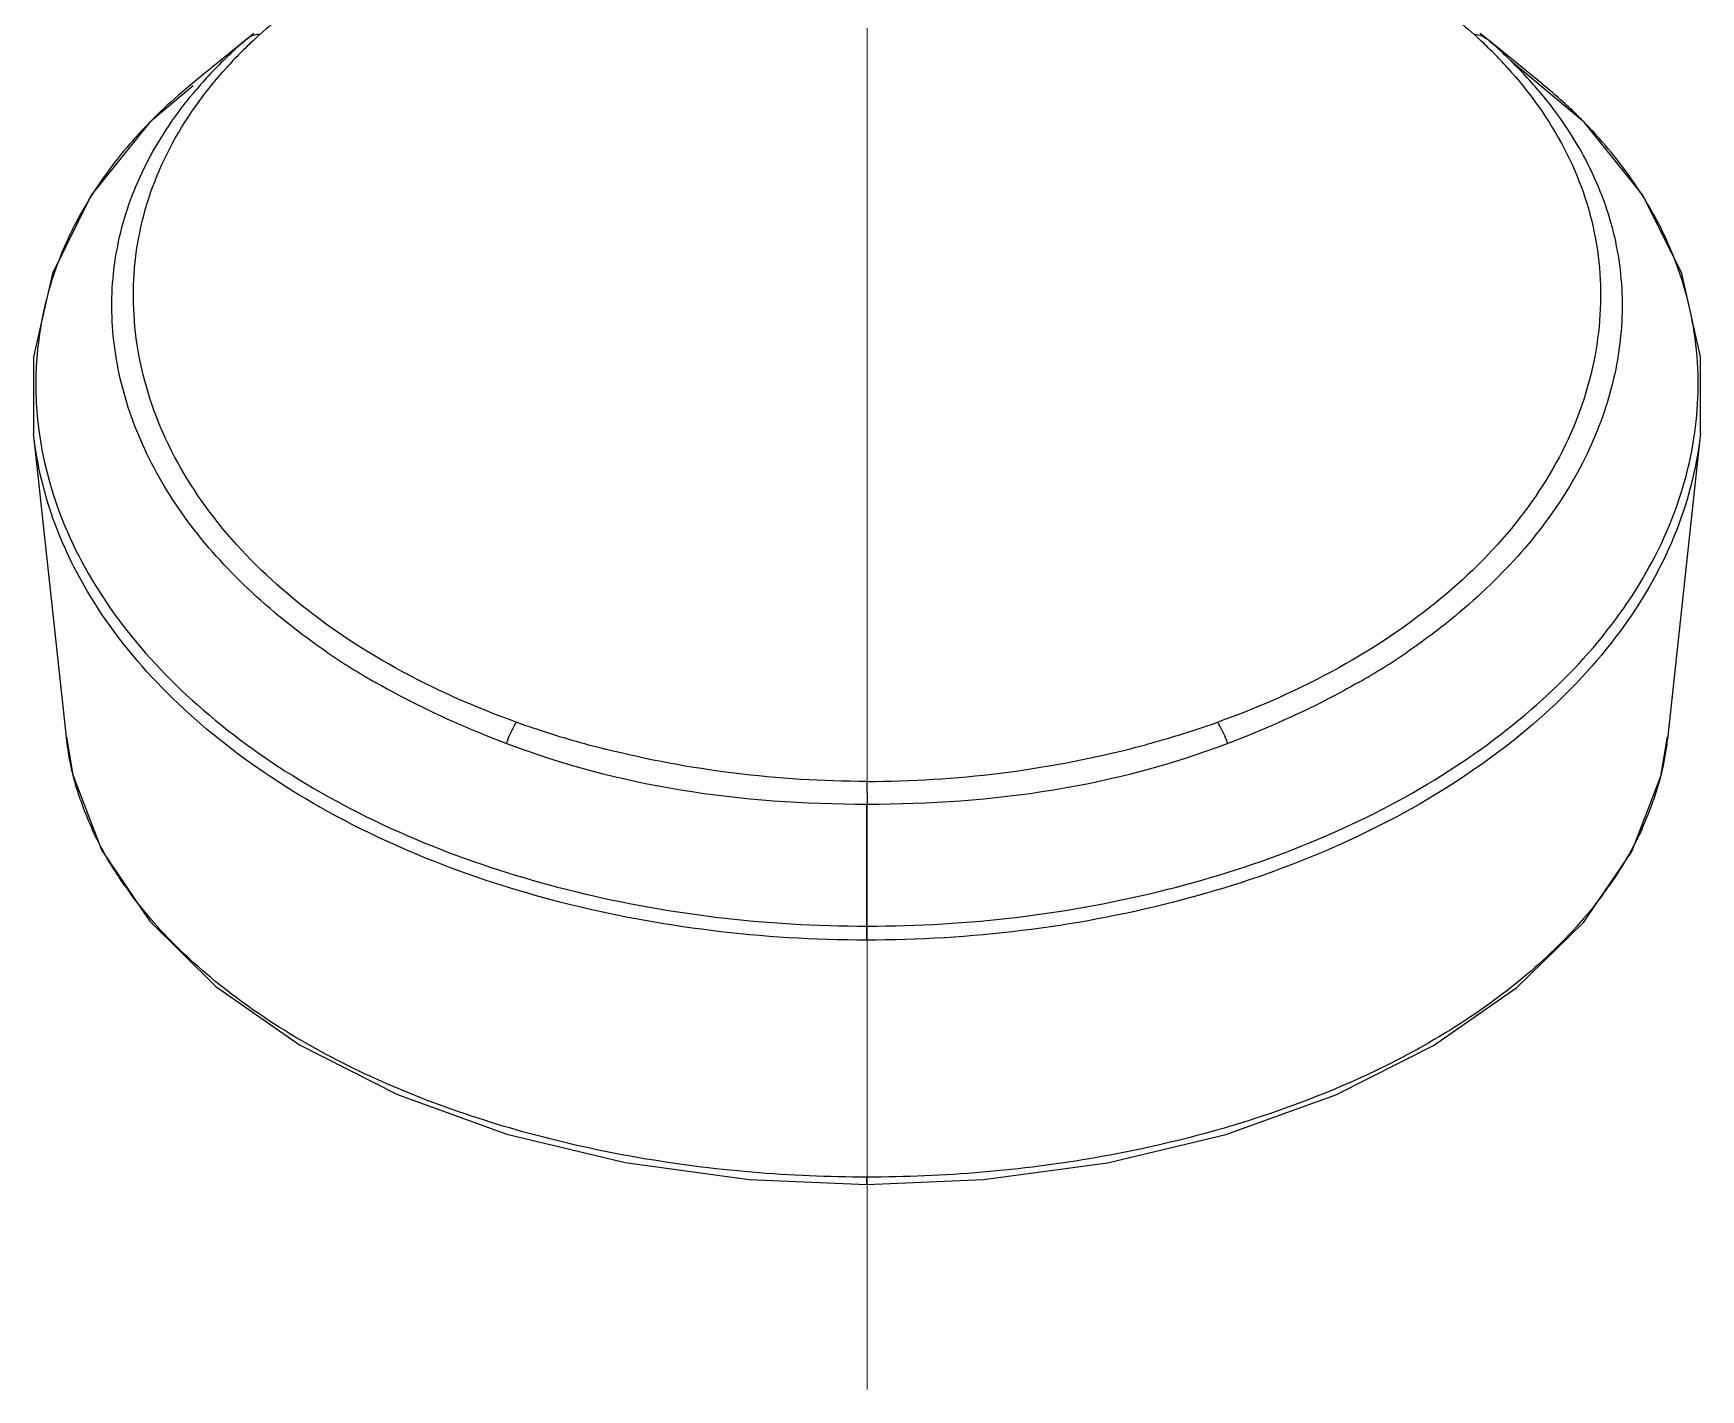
# Model space of a CAD drawing. Header units: millimetres. Extents: x 765 to 1606, y 133 to 728.
# Drawn here: x 1148.1 to 1225.9, y 395.7 to 458.9 of the extents above; entities that cross this region are included whole.
import ezdxf

# ---------------------------------------------------------------- set-up
doc = ezdxf.new("R2010")
doc.units = ezdxf.units.MM
doc.linetypes.add('CENTERX2', pattern=[101.6, 63.5, -12.7, 12.7, -12.7])
doc.layers.add('CENTER', color=1, linetype='CENTERX2', lineweight=15)

msp = doc.modelspace()

# ---------------------------------------------------------------- linework, layer by layer
at = {"linetype": 'Continuous'}
for p, q in [((1158.426, 458.938), (1157.282, 458.003)), ((1158.12, 458.684), (1158.409, 458.924)), ((1158.29, 458.792), (1158.121, 458.684)), ((1216.597, 458.163), (1215.649, 458.938)), ((1215.666, 458.924), (1215.955, 458.684)), ((1215.785, 458.792), (1215.954, 458.684)), ((1217.791, 457.188), (1216.597, 458.163)), ((1220.497, 454.798), (1217.12, 457.609)), ((1218.542, 456.576), (1217.791, 457.188)), ((1153.53, 454.744), (1153.48, 454.693)), ((1148.153, 440.261), (1148.151, 440.279)), ((1148.164, 440.163), (1148.153, 440.261)), ((1149.682, 426.114), (1148.163, 440.163)), ((1225.912, 440.163), (1224.381, 426.014)), ((1225.924, 440.279), (1225.911, 440.163)), ((1170.736, 426.786), (1170.673, 426.808)), ((1203.339, 426.786), (1203.402, 426.808)), ((1149.683, 426.112), (1149.682, 426.114)), ((1149.694, 426.014), (1149.683, 426.112)), ((1224.069, 424.286), (1224.393, 426.119)), ((1187.037, 424.045), (1187.038, 422.972)), ((1187.037, 416.641), (1187.037, 422.972)), ((1187.037, 405.24), (1187.037, 405.587))]:
    msp.add_line(p, q, dxfattribs=at)
for points in [[(1157.282, 458.003), (1156.284, 457.188), (1155.533, 456.576)], [(1155.607, 456.487), (1153.579, 454.799), (1150.837, 451.392), (1149.029, 447.742), (1148.143, 443.853), (1148.153, 440.26)], [(1225.923, 440.266), (1225.933, 443.847), (1225.048, 447.738), (1223.24, 451.39), (1220.497, 454.798)], [(1149.683, 426.112), (1149.991, 424.347), (1151.317, 420.855), (1153.555, 417.54), (1156.658, 414.48), (1160.553, 411.752), (1165.126, 409.439), (1170.24, 407.598), (1175.759, 406.27), (1181.539, 405.481), (1187.037, 405.24)], [(1187.037, 405.24), (1192.479, 405.476), (1198.251, 406.258), (1203.784, 407.583), (1208.908, 409.421), (1213.471, 411.722), (1217.351, 414.425), (1220.459, 417.468), (1222.719, 420.781), (1224.069, 424.286)]]:
    msp.add_lwpolyline(points, dxfattribs=at)
for centre, radius, start, end in [((1171.291, 443.12), 20.389, 130.24058, 133.36112), ((1172.798, 443.118), 21.142, 133.97239, 136.46231), ((1173.764, 442.112), 22.538, 131.90575, 133.96781), ((1200.332, 442.224), 22.442, 45.87323, 47.938), ((1202.774, 443.108), 20.404, 46.63904, 49.75957), ((1202.934, 444.797), 18.782, 43.34098, 46.11119), ((1171.267, 443.149), 20.351, 133.36964, 139.61134), ((1172.085, 443.801), 20.154, 136.47289, 137.75295), ((1202.745, 444.619), 19.042, 41.96429, 43.3402), ((1202.851, 443.191), 20.291, 40.36908, 46.63622), ((1203.443, 438.016), 23.924, 46.08237, 50.86669), ((1204.345, 438.962), 22.616, 43.71372, 46.06677), ((1169.674, 439.015), 22.539, 134.98941, 135.747), ((1204.868, 439.461), 21.894, 41.14285, 43.71475), ((1165.971, 441.826), 17.877, 149.58347, 151.72816), ((1208.617, 442.101), 17.296, 25.2833, 28.36623), ((1209.203, 442.6), 16.616, 352.18075, 353.88338), ((1180.473, 457.463), 33.128, 235.77796, 240.39613), ((1192.711, 458.816), 34.747, 299.77525, 304.18091), ((1162.555, 427.506), 12.948, 186.61362, 186.93182), ((1211.519, 427.506), 12.949, 353.02241, 353.38635), ((1164.31, 427.983), 14.77, 198.93413, 204.45497), ((1209.748, 427.99), 14.789, 335.42926, 340.98719), ((1167.769, 429.948), 18.758, 215.05849, 216.4895), ((1206.299, 429.953), 18.767, 323.46166, 324.9445)]:
    msp.add_arc(centre, radius, start, end, dxfattribs=at)
for points, knots in [([(1163.499, 462.488), (1162.687, 461.889), (1161.445, 461.036), (1159.839, 459.846), (1159.081, 459.209), (1158.71, 458.886)], [0, 0, 0, 0, 0.504977, 0.753857, 1, 1, 1, 1]), ([(1210.573, 462.489), (1211.386, 461.891), (1213.035, 460.76), (1214.621, 459.538), (1215.366, 458.885)], [0, 0, 0, 0, 0.504851, 1, 1, 1, 1]), ([(1158.709, 458.885), (1158.671, 458.885), (1158.528, 458.875), (1158.386, 458.837), (1158.29, 458.792)], [0, 0, 0, 0, 0.261986, 1, 1, 1, 1]), ([(1215.366, 458.885), (1215.404, 458.885), (1215.547, 458.875), (1215.689, 458.837), (1215.785, 458.792)], [0, 0, 0, 0, 0.261998, 1, 1, 1, 1]), ([(1170.673, 426.808), (1168.732, 427.513), (1165.067, 429.119), (1160.267, 432.34), (1156.485, 436.127), (1153.916, 440.383), (1152.702, 444.894), (1152.827, 449.412), (1154.335, 453.709), (1156.125, 456.198), (1157.169, 457.351)], [0, 0, 0, 0, 0.154274, 0.297583, 0.429514, 0.551102, 0.664779, 0.773852, 0.883735, 1, 1, 1, 1]), ([(1216.905, 457.351), (1217.949, 456.197), (1219.74, 453.709), (1221.248, 449.412), (1221.372, 444.895), (1220.16, 440.384), (1217.59, 436.128), (1213.811, 432.338), (1209.008, 429.122), (1205.344, 427.509), (1203.402, 426.808)], [0, 0, 0, 0, 0.116257, 0.226143, 0.335199, 0.448875, 0.570459, 0.702399, 0.845703, 1, 1, 1, 1]), ([(1161.842, 430.071), (1160.609, 430.916), (1158.329, 432.719), (1155.458, 435.822), (1153.348, 439.2), (1152.076, 442.756), (1151.657, 446.372), (1152.137, 449.942), (1153.517, 453.344), (1154.947, 455.374), (1155.766, 456.336)], [0, 0, 0, 0, 0.145444, 0.281695, 0.409472, 0.530296, 0.646187, 0.760341, 0.877055, 1, 1, 1, 1]), ([(1155.533, 456.573), (1155.375, 456.444), (1154.757, 455.928), (1154.165, 455.381), (1153.739, 454.956)], [0, 0, 0, 0, 0.253413, 1, 1, 1, 1]), ([(1218.311, 456.334), (1219.129, 455.371), (1220.56, 453.341), (1221.938, 449.939), (1222.419, 446.37), (1221.997, 442.754), (1220.726, 439.199), (1218.616, 435.821), (1215.746, 432.718), (1213.466, 430.916), (1212.233, 430.071)], [0, 0, 0, 0, 0.122957, 0.239661, 0.353821, 0.469714, 0.590538, 0.718318, 0.854561, 1, 1, 1, 1]), ([(1153.48, 454.693), (1153.194, 454.396), (1152.109, 453.213), (1151.157, 451.905), (1150.554, 450.877)], [0, 0, 0, 0, 0.256989, 1, 1, 1, 1]), ([(1223.836, 450.318), (1223.668, 450.629), (1222.944, 451.88), (1222.073, 453.044), (1221.355, 453.866)], [0, 0, 0, 0, 0.24467, 1, 1, 1, 1]), ([(1150.226, 450.294), (1150.064, 449.992), (1149.459, 448.784), (1149, 447.503), (1148.752, 446.526)], [0, 0, 0, 0, 0.253455, 1, 1, 1, 1]), ([(1225.724, 440.83), (1225.881, 442.297), (1225.798, 445.294), (1224.888, 448.15), (1224.256, 449.488)], [0, 0, 0, 0, 0.499334, 1, 1, 1, 1]), ([(1148.752, 446.526), (1148.369, 445.02), (1148.153, 442.914), (1148.341, 440.845), (1148.413, 440.326)], [0, 0, 0, 0, 0.747902, 1, 1, 1, 1]), ([(1148.413, 440.326), (1148.631, 438.743), (1149.555, 435.539), (1152.223, 431.125), (1156.06, 427.149), (1162.753, 422.409), (1173.216, 418.364), (1182.324, 417.297), (1187.037, 417.297)], [0, 0, 0, 0, 0.098916, 0.203294, 0.316157, 0.438459, 0.708357, 1, 1, 1, 1]), ([(1187.037, 417.297), (1191.752, 417.297), (1200.863, 418.365), (1211.33, 422.412), (1218.023, 427.155), (1221.859, 431.134), (1224.525, 435.55), (1225.447, 438.756), (1225.664, 440.34)], [0, 0, 0, 0, 0.291664, 0.561566, 0.683863, 0.796717, 0.901086, 1, 1, 1, 1]), ([(1187.013, 416.641), (1184.592, 416.642), (1179.791, 416.939), (1170.721, 418.622), (1162.39, 421.883), (1155.657, 426.733), (1151.831, 430.801), (1149.214, 435.305), (1148.348, 438.559), (1148.163, 440.163)], [0, 0, 0, 0, 0.147854, 0.292859, 0.562835, 0.684907, 0.797387, 0.901411, 1, 1, 1, 1]), ([(1225.912, 440.164), (1225.727, 438.559), (1224.859, 435.301), (1222.239, 430.795), (1218.407, 426.724), (1211.664, 421.872), (1203.322, 418.612), (1194.242, 416.934), (1189.436, 416.641), (1187.013, 416.642)], [0, 0, 0, 0, 0.098576, 0.202593, 0.315075, 0.437156, 0.707155, 0.85216, 1, 1, 1, 1]), ([(1170.207, 425.816), (1169.669, 426.019), (1167.584, 426.85), (1165.558, 427.833), (1164.108, 428.659)], [0, 0, 0, 0, 0.256298, 1, 1, 1, 1]), ([(1209.967, 428.659), (1209.492, 428.388), (1207.518, 427.32), (1205.456, 426.416), (1203.868, 425.816)], [0, 0, 0, 0, 0.243567, 1, 1, 1, 1]), ([(1170.673, 426.808), (1170.627, 426.734), (1170.445, 426.416), (1170.299, 426.079), (1170.207, 425.816)], [0, 0, 0, 0, 0.238353, 1, 1, 1, 1]), ([(1170.736, 426.786), (1171.069, 426.671), (1172.418, 426.216), (1173.786, 425.816), (1174.826, 425.554)], [0, 0, 0, 0, 0.247061, 1, 1, 1, 1]), ([(1199.249, 425.554), (1199.598, 425.642), (1200.974, 426.006), (1202.333, 426.438), (1203.339, 426.786)], [0, 0, 0, 0, 0.252438, 1, 1, 1, 1]), ([(1203.868, 425.816), (1203.837, 425.904), (1203.707, 426.247), (1203.545, 426.577), (1203.402, 426.808)], [0, 0, 0, 0, 0.257067, 1, 1, 1, 1]), ([(1150.338, 423.19), (1150.261, 423.416), (1149.978, 424.316), (1149.787, 425.244), (1149.702, 425.943)], [0, 0, 0, 0, 0.253421, 1, 1, 1, 1]), ([(1187.037, 422.972), (1184.13, 422.97), (1178.402, 423.352), (1172.828, 424.81), (1170.207, 425.815)], [0, 0, 0, 0, 0.508775, 1, 1, 1, 1]), ([(1187.037, 424.045), (1184.964, 424.041), (1180.852, 424.307), (1176.798, 425.049), (1174.826, 425.554)], [0, 0, 0, 0, 0.504644, 1, 1, 1, 1]), ([(1203.868, 425.815), (1201.247, 424.81), (1195.673, 423.352), (1189.945, 422.97), (1187.037, 422.972)], [0, 0, 0, 0, 0.491225, 1, 1, 1, 1]), ([(1187.037, 424.045), (1189.111, 424.048), (1193.225, 424.296), (1197.275, 425.059), (1199.249, 425.554)], [0, 0, 0, 0, 0.504663, 1, 1, 1, 1]), ([(1224.372, 425.933), (1224.343, 425.7), (1224.203, 424.765), (1223.962, 423.845), (1223.73, 423.172)], [0, 0, 0, 0, 0.247284, 1, 1, 1, 1]), ([(1152.414, 419.173), (1152.262, 419.391), (1151.684, 420.252), (1151.183, 421.166), (1150.864, 421.868)], [0, 0, 0, 0, 0.256147, 1, 1, 1, 1]), ([(1223.198, 421.84), (1223.094, 421.612), (1222.645, 420.689), (1222.107, 419.809), (1221.661, 419.174)], [0, 0, 0, 0, 0.244456, 1, 1, 1, 1]), ([(1187.037, 405.587), (1183.45, 405.587), (1176.453, 406.168), (1166.704, 408.749), (1158.541, 412.823), (1154.244, 416.69), (1152.688, 418.793)], [0, 0, 0, 0, 0.283775, 0.552263, 0.793047, 1, 1, 1, 1]), ([(1221.377, 418.78), (1219.82, 416.678), (1215.523, 412.816), (1207.361, 408.745), (1197.616, 406.167), (1190.623, 405.587), (1187.037, 405.587)], [0, 0, 0, 0, 0.206991, 0.447789, 0.71626, 1, 1, 1, 1])]:
    msp.add_open_spline(points, degree=3, knots=knots, dxfattribs=at)
at = {"layer": 'CENTER'}
msp.add_line((1187.048, 395.674), (1187.048, 548.932), dxfattribs=at)

doc.saveas('drawing.dxf')
